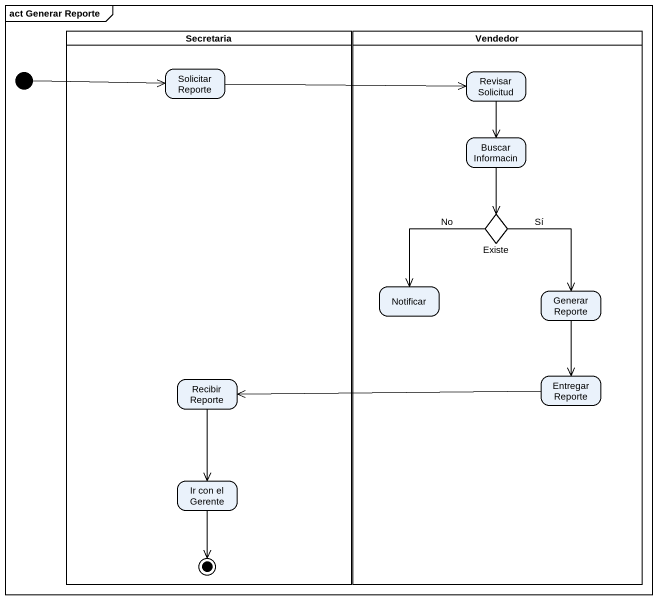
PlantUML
@startuml
mainframe act Generar Reporte
hide empty description
state Secretaria <<partition>> {
  state "Solicitar Reporte" as Solicitar_Reporte
  state "Recibir Reporte" as Recibir_Reporte
  state "Ir con el Gerente" as Ir_con_el_Gerente
  Ir_con_el_Gerente --> [*]
}
state Vendedor <<partition>> {
  state "Revisar Solicitud" as Revisar_Solicitud
  state "Buscar Informacin" as Buscar_Informacin
  state Existe <<choice>>
  state Notificar
  state "Generar Reporte" as Generar_Reporte
  state "Entregar Reporte" as Entregar_Reporte
}
state initial1 <<start>>
initial1 -right-> Solicitar_Reporte
Solicitar_Reporte -right-> Revisar_Solicitud
Revisar_Solicitud --> Buscar_Informacin
Buscar_Informacin --> Existe
Existe --> Notificar : No
Existe --> Generar_Reporte : Sí
Generar_Reporte --> Entregar_Reporte
Recibir_Reporte --> Ir_con_el_Gerente
Entregar_Reporte -left-> Recibir_Reporte
@enduml
